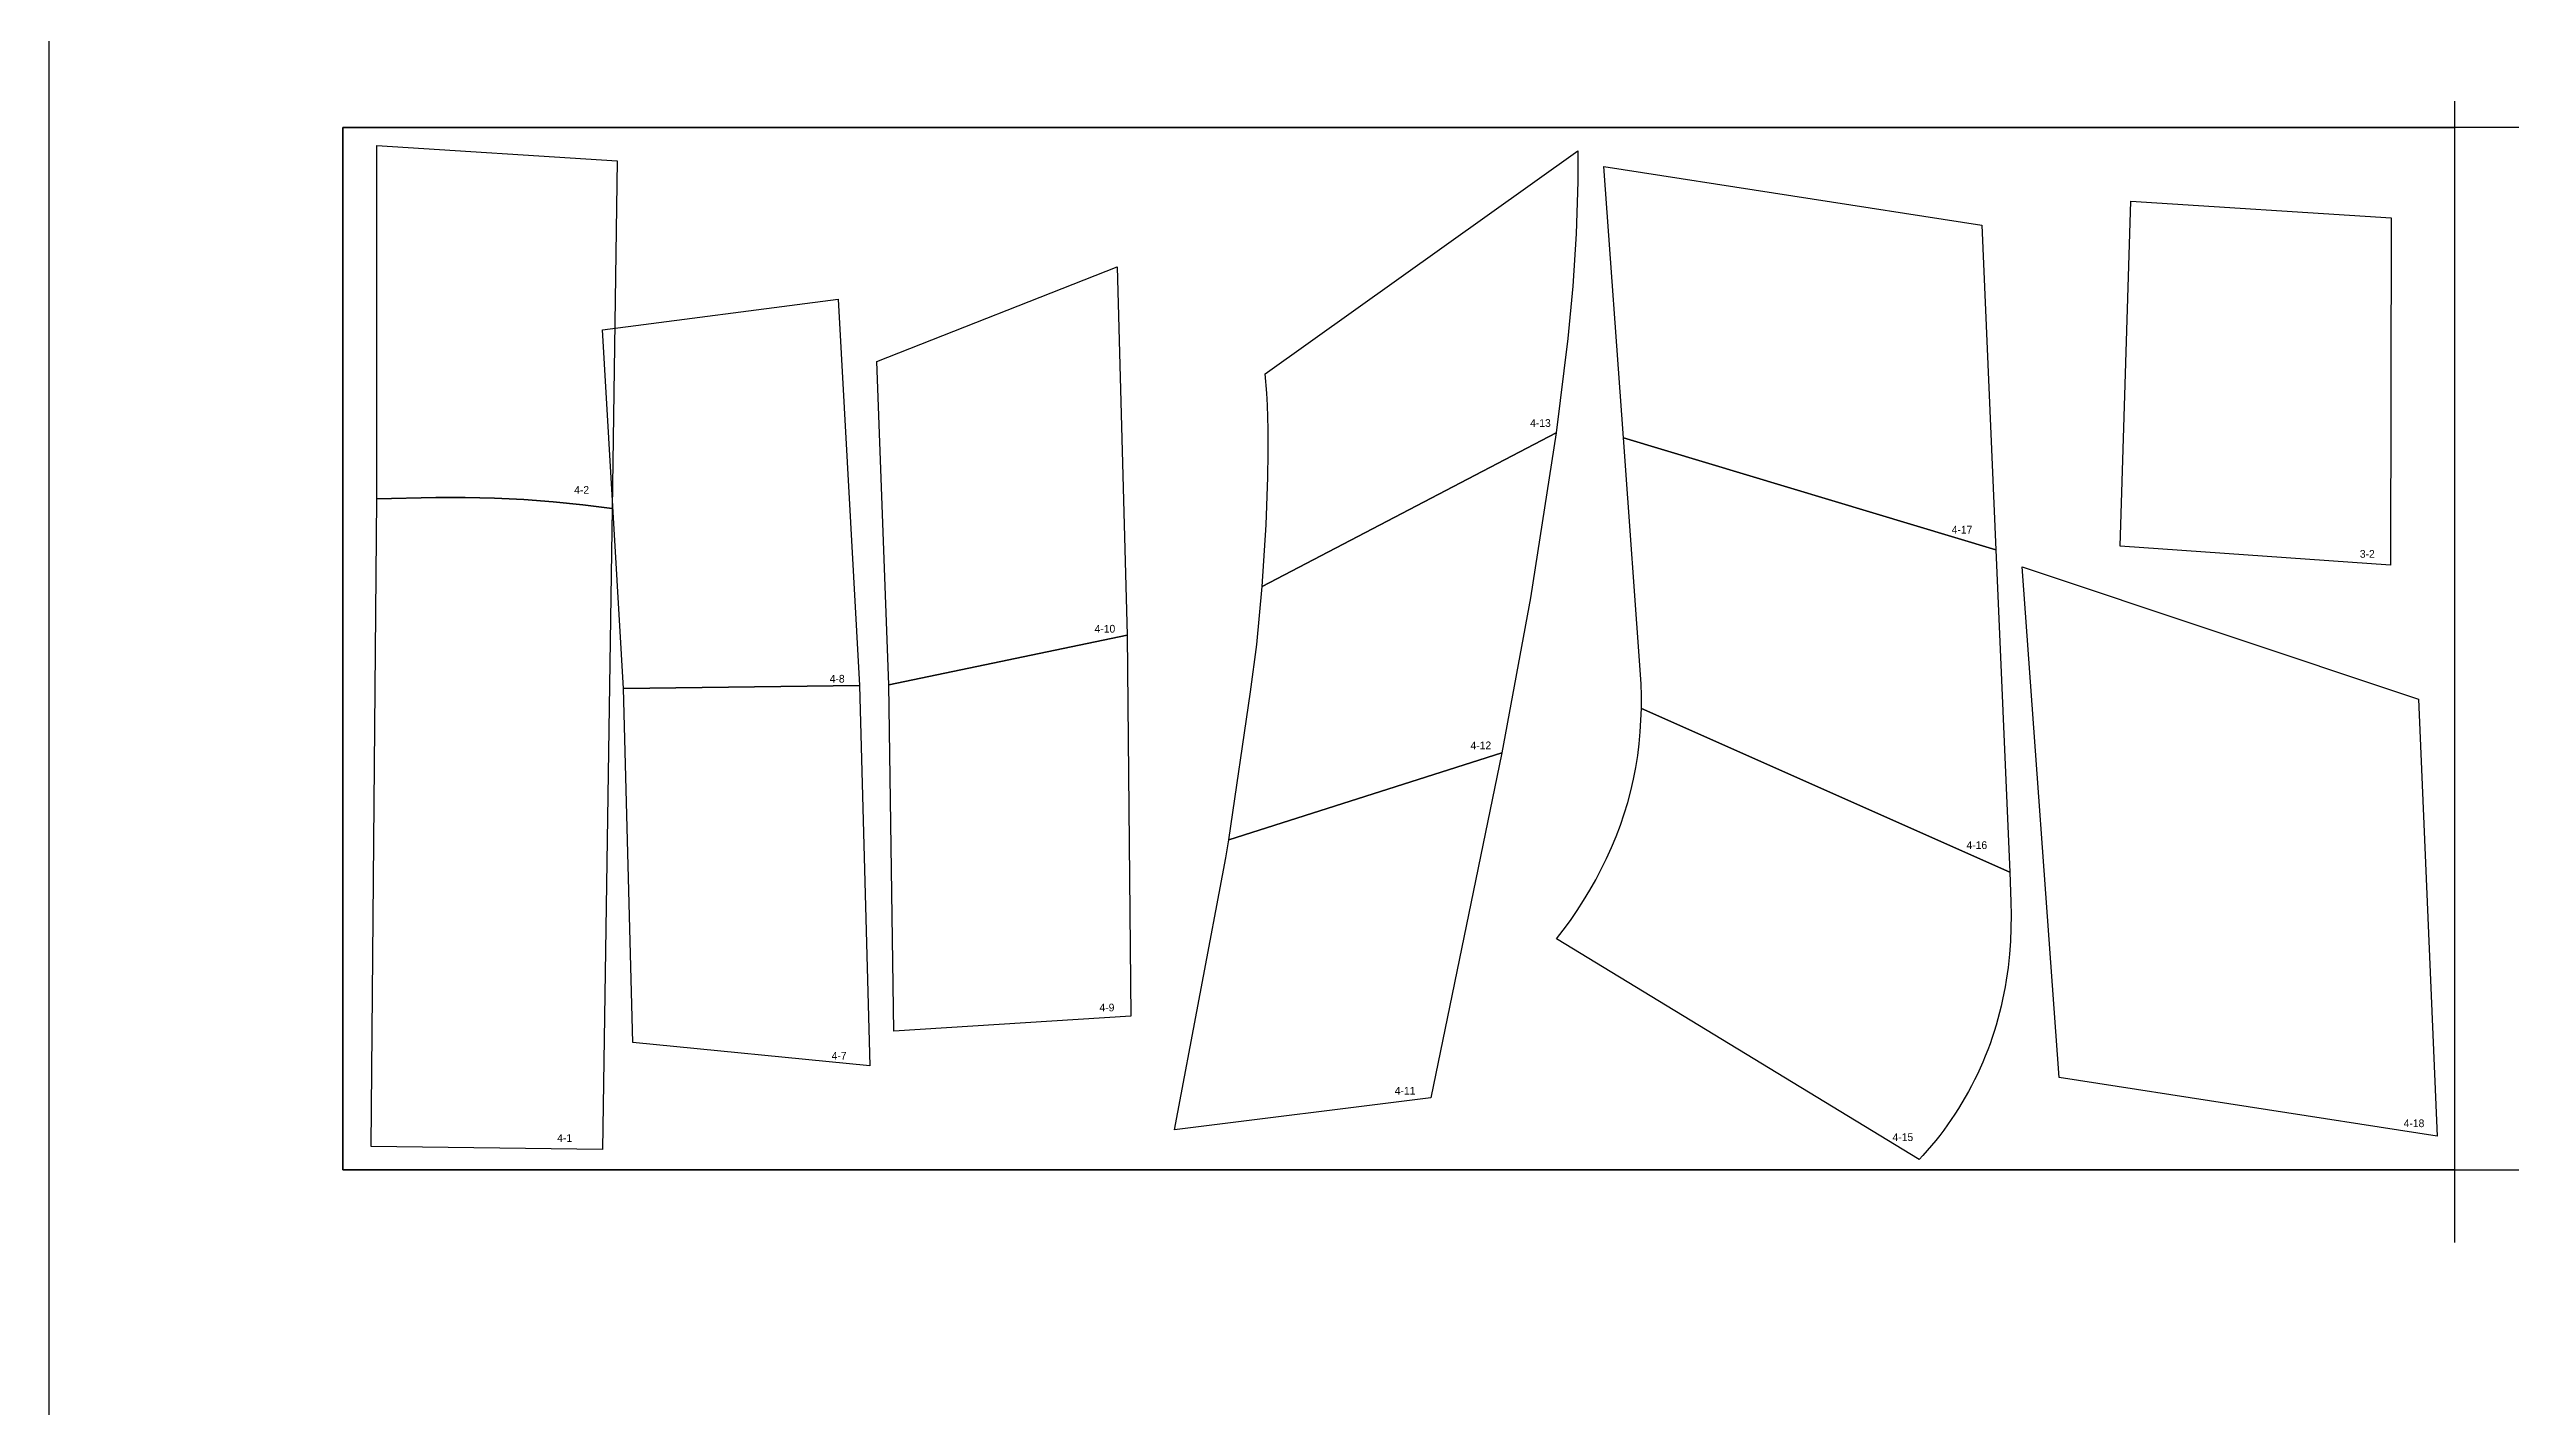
# Model space of a CAD drawing. Header units: millimetres. Extents: x 12942 to 18383, y 13072 to 17462.
# Drawn here: x 12942 to 13580, y 15984 to 16336 of the extents above; entities that cross this region are included whole.
import ezdxf

# ---------------------------------------------------------------- set-up
doc = ezdxf.new("R2010")
doc.units = ezdxf.units.MM
doc.header["$LTSCALE"] = 100
doc.header["$MEASUREMENT"] = 0
for name, color, linetype in [('CUT', 3, 'Continuous'), ('Default', 7, 'Continuous'), ('text', 1, 'Continuous')]:
    doc.layers.add(name, color=color, linetype=linetype)

msp = doc.modelspace()

# ---------------------------------------------------------------- linework, layer by layer
msp.add_lwpolyline([(13017.91, 16315.55), (13565.26, 16315.55), (13565.26, 16045.55), (13017.91, 16045.55)], close=True)
at = {"layer": 'CUT'}
for points in [[(13026.76, 16219.36), (13026.78, 16310.89), (13089.05, 16306.97), (13087.75, 16216.85), (13080.12, 16217.84), (13072.51, 16218.61), (13064.9, 16219.17), (13057.29, 16219.53), (13049.68, 16219.72), (13042.05, 16219.74), (13026.76, 16219.36)], [(13332.43, 16236.42), (13256.26, 16196.63), (13257.27, 16212.59), (13257.73, 16225), (13257.83, 16231.21), (13257.79, 16237.42), (13257.58, 16243.63), (13257.4, 16246.73), (13256.99, 16251.78), (13338.07, 16309.5), (13338.07, 16301.62), (13337.64, 16288.04), (13336.77, 16274.48), (13335.48, 16260.94), (13332.43, 16236.42)], [(13442.74, 16290.27), (13446.36, 16206.13), (13349.87, 16235.2), (13344.78, 16305.45), (13442.74, 16290.27)], [(13548.82, 16292.16), (13548.68, 16202.16), (13478.64, 16207.14), (13481.35, 16296.48), (13548.82, 16292.16)], [(13218.67, 16279.45), (13221.23, 16184.01), (13159.47, 16171.2), (13156.36, 16254.96), (13218.67, 16279.45)], [(13151.84, 16170.99), (13090.67, 16170.21), (13085.29, 16263.11), (13146.3, 16271.06), (13151.84, 16170.99)], [(13332.43, 16236.42), (13325.76, 16193.69), (13318.39, 16153.57), (13247.57, 16131.01), (13253.25, 16169.32), (13254.81, 16181.64), (13256.26, 16196.63), (13332.43, 16236.42)], [(13446.36, 16206.13), (13449.99, 16122.67), (13354.52, 16165.08), (13354.52, 16168.29), (13354.43, 16171.41), (13349.87, 16235.2), (13446.36, 16206.13)], [(13087.75, 16216.85), (13085.27, 16050.81), (13025.27, 16051.53), (13026.76, 16219.36), (13042.05, 16219.74), (13049.68, 16219.72), (13057.29, 16219.53), (13064.9, 16219.17), (13072.51, 16218.61), (13080.12, 16217.84), (13087.75, 16216.85)], [(13560.79, 16054.26), (13462.82, 16069.45), (13453.23, 16201.76), (13555.98, 16167.45), (13560.79, 16054.26)], [(13222.17, 16085.36), (13160.76, 16081.4), (13159.47, 16171.2), (13221.23, 16184.01), (13222.17, 16085.36)], [(13151.84, 16170.99), (13154.57, 16072.49), (13093.14, 16078.5), (13090.67, 16170.21), (13151.84, 16170.99)], [(13449.99, 16122.67), (13450.29, 16114.93), (13450.35, 16111.53), (13450.31, 16108.13), (13450.16, 16104.74), (13449.91, 16101.35), (13449.55, 16097.97), (13449.07, 16094.61), (13448.79, 16092.93), (13448.48, 16091.26), (13448.14, 16089.6), (13447.77, 16087.94), (13447.36, 16086.29), (13446.93, 16084.65), (13446.46, 16083.01), (13445.97, 16081.39), (13445.44, 16079.77), (13444.88, 16078.17), (13444.29, 16076.57), (13443.66, 16074.99), (13443.01, 16073.43), (13442.32, 16071.87), (13441.61, 16070.33), (13440.87, 16068.8), (13440.09, 16067.29), (13439.29, 16065.79), (13438.46, 16064.31), (13437.6, 16062.85), (13436.71, 16061.4), (13435.79, 16059.97), (13434.85, 16058.55), (13433.88, 16057.16), (13432.88, 16055.78), (13431.85, 16054.43), (13430.8, 16053.1), (13429.72, 16051.78), (13428.62, 16050.49), (13427.49, 16049.22), (13426.55, 16048.21), (13332.52, 16105.4), (13334.26, 16107.62), (13336.11, 16110.12), (13337.87, 16112.67), (13339.55, 16115.28), (13341.16, 16117.94), (13342.68, 16120.64), (13344.13, 16123.39), (13345.5, 16126.18), (13346.78, 16129.01), (13347.97, 16131.87), (13349.07, 16134.78), (13350.07, 16137.72), (13350.97, 16140.69), (13351.78, 16143.69), (13352.47, 16146.71), (13353.07, 16149.76), (13353.56, 16152.83), (13353.95, 16155.91), (13354.24, 16159), (13354.42, 16162.04), (13354.52, 16165.08), (13449.99, 16122.67)], [(13299.94, 16064.14), (13233.5, 16055.9), (13246.79, 16126.33), (13247.57, 16131.01), (13318.39, 16153.57), (13299.94, 16064.14)]]:
    msp.add_lwpolyline(points, dxfattribs=at)
at = {"layer": 'Default'}
msp.add_line((13565.26, 16322.39), (13565.26, 16026.66), dxfattribs=at)
msp.add_lwpolyline([(12941.85, 13072.39), (12941.85, 17461.76), (18382.56, 17461.76), (18382.56, 13072.39)], close=True, dxfattribs=at)
msp.add_lwpolyline([(13017.91, 16315.55), (13017.91, 16045.55), (15517.91, 16045.55), (15517.91, 16315.55), (13017.91, 16315.55)], dxfattribs=at)

# ---------------------------------------------------------------- texts
at = {"layer": 'text', "char_height": 2, "width": 9.39, "attachment_point": 1}
for s, insert in [('4-13', (13325.68, 16240)), ('4-2', (13077.91, 16222.67)), ('4-17', (13434.95, 16212.37)), ('3-2', (13540.74, 16206.1)), ('4-10', (13212.8, 16186.7)), ('4-8', (13144.15, 16173.75)), ('4-12', (13310.24, 16156.48)), ('4-16', (13438.79, 16130.64)), ('4-9', (13214.07, 16088.57)), ('4-7', (13144.65, 16076.07)), ('4-11', (13290.6, 16067)), ('4-18', (13552.1, 16058.57)), ('4-1', (13073.52, 16054.75)), ('4-15', (13419.62, 16054.97))]:
    msp.add_mtext(s, dxfattribs=dict(at, insert=insert))

doc.saveas('drawing.dxf')
